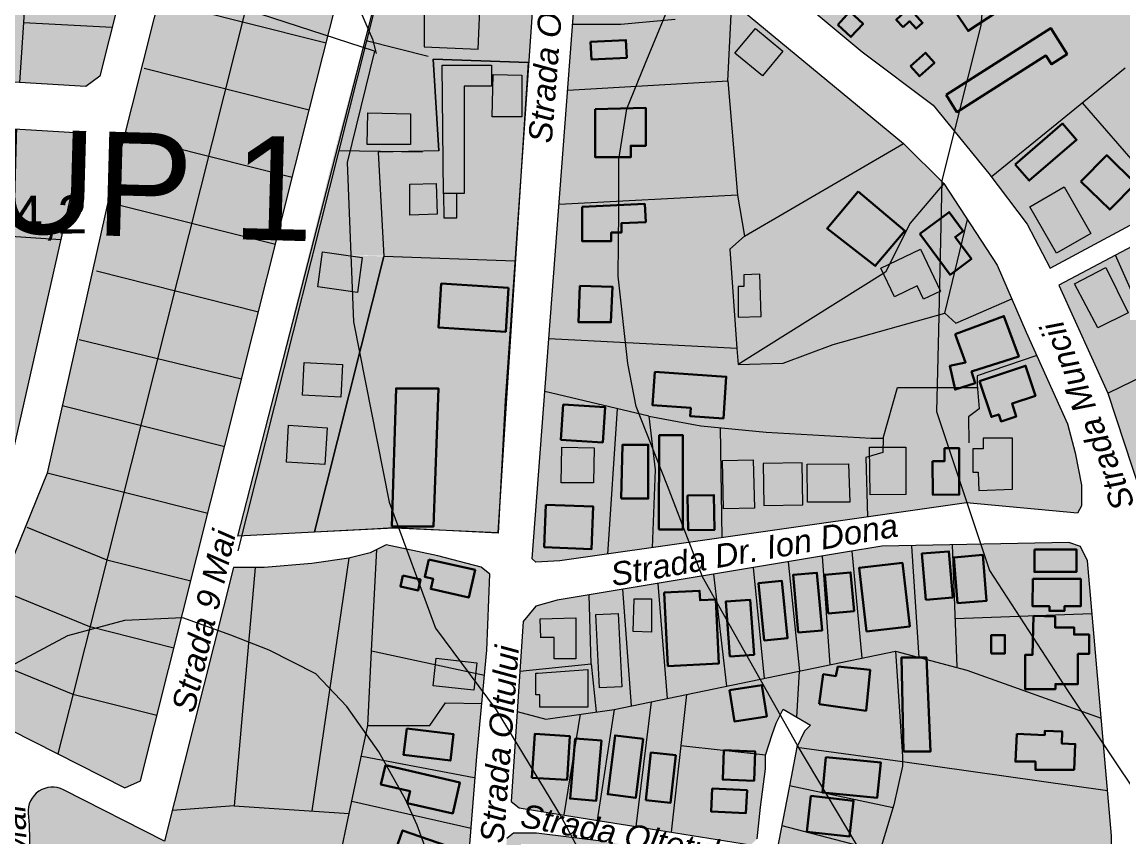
# Model space of a CAD drawing. Header units: metres. Extents: x 783184 to 1587399, y 282652 to 580595.
# Drawn here: x 788155 to 788472.5, y 290890.7 to 291125.7 of the extents above; entities that cross this region are included whole.
import ezdxf

# ---------------------------------------------------------------- set-up
doc = ezdxf.new("R2010")
doc.units = ezdxf.units.M
doc.header["$LTSCALE"] = 0.5
for name, color, linetype in [('cladiri', 18, 'CONTINUOUS'), ('curbe  de nivelI', 7, 'CONTINUOUS'), ('denumire strazi', 3, 'CONTINUOUS'), ('locuinte si functiuni complementare', 51, 'CONTINUOUS'), ('strazi', 7, 'CONTINUOUS'), ('trupuri', 18, 'CONTINUOUS'), ('zona unitati industriale depozite', 15, 'CONTINUOUS')]:
    doc.layers.add(name, color=color, linetype=linetype)
doc.layers.add('cote de nivel', color=1, linetype='CONTINUOUS', lineweight=211)
doc.layers.add('Limite proprietati', color=7, linetype='CONTINUOUS', lineweight=5)
doc.styles.add('arial', font='arial.ttf')
doc.styles.add('ARIAL_ITALIC', font='ariali.ttf')
doc.styles.get("Standard").update_dxf_attribs({"font": 'arial.ttf'})

msp = doc.modelspace()

# ---------------------------------------------------------------- hatches: boundary and pattern name
at = {"layer": 'cladiri', "lineweight": 30}
h = msp.add_hatch(color=0, dxfattribs=at)
h.paths.add_polyline_path([(788293.11459, 291176.64469), (788292.98512, 291168.61002), (788300.78787, 291168.48428), (788300.84367, 291171.94737), (788304.25322, 291171.94737), (788304.25322, 291176.64469)])
h.paths.add_polyline_path([(788293.36213, 291166.13508), (788292.61599, 291160.43179), (788303.01204, 291159.07172), (788303.75818, 291164.77501)])
h.paths.add_polyline_path([(788290.53798, 291144.67966), (788290.008, 291135.55519), (788300.75274, 291134.9311), (788301.28272, 291144.05558)])
h.paths.add_polyline_path([(788295.35325, 291049.05767), (788275.92287, 291050.30241), (788275.11346, 291037.66754), (788294.54383, 291036.4228)])
h.paths.add_polyline_path([(788275.12174, 291020.06308), (788262.89448, 291020.06308), (788261.72998, 290980.21749), (788273.66609, 290980.21749)])
h = msp.add_hatch(color=0, dxfattribs=at)
h.paths.add_polyline_path([(788331.27064, 291154.1648), (788322.91934, 291160.12424), (788316.8046, 291151.55531), (788319.39628, 291149.7059), (788318.13116, 291147.93302), (788323.89077, 291143.82299)])
h.paths.add_polyline_path([(788317.38249, 291134.25465), (788326.64345, 291126.60697), (788329.87961, 291130.52579), (788328.47117, 291131.68888), (788331.95973, 291135.91336), (788324.10721, 291142.39795)])
h.paths.add_polyline_path([(788319.25644, 291114.98097), (788329.4257, 291115.4572), (788329.18799, 291120.53321), (788319.01873, 291120.05699)])
h.paths.add_polyline_path([(788320.33213, 291086.74555), (788330.58888, 291086.74555), (788330.58888, 291090.07127), (788334.90752, 291090.07127), (788334.90752, 291100.94729), (788320.33213, 291100.58776)])
h.paths.add_polyline_path([(788324.98354, 291065.00933), (788327.89485, 291065.00933), (788327.89485, 291067.68365), (788334.89075, 291068.03093), (788334.62914, 291073.30098), (788316.5717, 291072.40458), (788316.5717, 291062.54424), (788324.98354, 291062.54424)])
h.paths.add_polyline_path([(788315.52206, 291039.17029), (788324.88026, 291039.17029), (788325.32879, 291049.34798), (788315.87519, 291049.66605)])
h.paths.add_polyline_path([(788323.18166, 291014.68463), (788311.11462, 291015.46871), (788310.45137, 291005.2613), (788322.51841, 291004.47722)])
h.paths.add_polyline_path([(788319.76049, 290985.96628), (788306.11358, 290986.51602), (788305.6215, 290974.30045), (788319.2684, 290973.75071)])
h.paths.add_polyline_path([(788335.61302, 291003.83274), (788328.22718, 291003.83274), (788327.83845, 290988.29865), (788335.61302, 290988.29865)])
h.paths.add_polyline_path([(788345.62277, 290979.34187), (788345.62277, 291006.5512), (788338.82002, 291006.5512), (788338.72275, 290979.34187)])
h.paths.add_polyline_path([(788354.7569, 290979.31968), (788354.56254, 290989.31974), (788346.98332, 290989.17243), (788347.17768, 290979.17237)])
h.paths.add_polyline_path([(788347.87053, 291014.45088), (788347.70531, 291012.09742), (788357.29125, 291011.42446), (788358.13467, 291023.43842), (788337.58083, 291024.88136), (788336.90264, 291015.22086)])
h.paths.add_polyline_path([(788417.68322, 290989.39052), (788425.33396, 290989.45769), (788425.33396, 291002.80853), (788421.08348, 291002.80853), (788421.08348, 290999.10245), (788417.59796, 290999.10245)])
h.paths.add_polyline_path([(788442.49818, 291029.24685), (788438.18843, 291040.91979), (788424.16243, 291035.74128), (788427.17667, 291027.5772), (788422.63786, 291026.60274), (788424.11496, 291019.72275), (788429.95243, 291021.57548), (788428.88859, 291024.92735)])
h.paths.add_polyline_path([(788424.15001, 291063.71313), (788426.48266, 291065.45167), (788422.39827, 291070.93181), (788413.917, 291064.61065), (788422.6852, 291052.84611), (788428.83382, 291057.42873)])
h.paths.add_polyline_path([(788401.08181, 291055.39075), (788409.60907, 291065.5521), (788396.14673, 291076.84951), (788387.19827, 291066.18625)])
h.paths.add_polyline_path([(788440.55138, 291015.7126), (788447.31557, 291017.96515), (788444.43917, 291026.60274), (788431.17543, 291022.18578), (788434.61494, 291011.85724), (788436.72633, 291012.56036), (788437.39597, 291010.54949), (788441.78412, 291012.01079)])
at = {"layer": 'cladiri', "linetype": 'ByBlock', "lineweight": 5}
h = msp.add_hatch(color=256, dxfattribs=at)
h.paths.add_polyline_path([(788281.02527, 291150.51255), (788265.4618, 291151.03799), (788264.99317, 291137.15708), (788280.57438, 291137.15708)])
h.paths.add_polyline_path([(788287.27319, 291133.9585), (788271.05537, 291133.9585), (788271.05537, 291118.60356), (788286.6069, 291117.95604)])
at = {"layer": 'cladiri', "lineweight": 30}
h = msp.add_hatch(color=0, dxfattribs=at)
h.paths.add_polyline_path([(788431.93929, 291143.63148), (788429.1101, 291146.76881), (788422.63846, 291140.93281), (788425.62177, 291137.62457)])
h.paths.add_polyline_path([(788435.60984, 291135.861), (788424.36925, 291128.49812), (788427.85543, 291123.17592), (788439.09602, 291130.5388)])
h.paths.add_polyline_path([(788418.18932, 291114.00056), (788415.59489, 291116.87249), (788411.27631, 291112.9712), (788413.87075, 291110.09927)])
h.paths.add_polyline_path([(788410.86177, 291129.81313), (788407.15848, 291126.42178), (788409.1411, 291124.25679), (788411.01413, 291125.97204), (788412.94712, 291123.86125), (788414.77739, 291125.53735)])
h.paths.add_polyline_path([(788393.74002, 291128.73957), (788390.26721, 291124.9737), (788394.09701, 291121.44194), (788397.56982, 291125.20781)])
at = {"layer": 'cladiri', "linetype": 'ByBlock', "lineweight": 5}
for points in [[(788374.4879, 291117.29596), (788366.5951, 291123.89549), (788360.64463, 291116.77894), (788368.53743, 291110.17941)], [(788367.85679, 291052.99428), (788363.22701, 291052.85867), (788363.22701, 291049.43498), (788361.56433, 291049.43498), (788361.56433, 291040.63866), (788368.21297, 291040.8334)], [(788320.06618, 291002.90094), (788310.744, 291003.11266), (788310.50993, 290992.8062), (788319.83691, 290992.8062)], [(788286.19594, 290940.92432), (788274.50485, 290942.23699), (788273.61518, 290934.31328), (788285.30627, 290933.00061)]]:
    msp.add_hatch(color=256, dxfattribs=at).paths.add_polyline_path(points)
at = {"layer": 'cladiri', "lineweight": 30}
h = msp.add_hatch(color=0, dxfattribs=at)
h.paths.add_polyline_path([(788450.31075, 291116.08134), (788451.89956, 291113.58399), (788456.44206, 291116.47392), (788451.70334, 291123.9224), (788421.51818, 291104.71861), (788424.66808, 291099.76748)])
h.paths.add_polyline_path([(788441.47804, 291084.67824), (788445.5269, 291079.98794), (788459.1856, 291091.77867), (788455.13673, 291096.46898)])
h.paths.add_polyline_path([(788476.15426, 291079.17822), (788467.86715, 291087.32784), (788460.44107, 291079.77648), (788468.72819, 291071.62686)])
h.paths.add_polyline_path([(788486.5054, 291074.5845), (788490.73784, 291078.98198), (788486.72555, 291082.84368), (788482.49311, 291078.44621)])
h.paths.add_polyline_path([(788496.03263, 291100.41087), (788499.81331, 291096.54713), (788511.69639, 291108.17475), (788507.91571, 291112.03849)])
h.paths.add_polyline_path([(788530.03054, 291054.47287), (788532.70369, 291055.49108), (788530.16031, 291062.16835), (788517.88876, 291057.4941), (788522.46938, 291045.46835), (788532.06778, 291049.12439)])
h.paths.add_polyline_path([(788521.93619, 291032.98358), (788526.83638, 291018.08442), (788537.87458, 291021.71477), (788532.97439, 291036.61394)])
h.paths.add_polyline_path([(788519.7283, 291028.5432), (788513.59332, 291026.18979), (788518.80963, 291012.59162), (788524.94461, 291014.94502)])
h.paths.add_polyline_path([(788506.23023, 291019.57046), (788499.67985, 291016.46483), (788507.26723, 291000.46159), (788513.81761, 291003.56722)])
h.paths.add_polyline_path([(788473.33574, 291012.82263), (788476.88949, 291006.09125), (788500.3935, 291018.49991), (788496.83975, 291025.23129)])
at = {"layer": 'cladiri', "linetype": 'ByBlock', "lineweight": 5}
h = msp.add_hatch(color=256, dxfattribs=at)
h.paths.add_polyline_path([(788274.48344, 291079.18294), (788266.88003, 291078.9679), (788266.88003, 291070.07145), (788274.73485, 291070.2936)])
h.paths.add_polyline_path([(788280.43703, 291076.28543), (788276.62755, 291076.28543), (788276.62827, 291076.22001), (788276.70448, 291069.29028), (788280.43703, 291069.29028)])
h.paths.add_polyline_path([(788282.57676, 291107.24458), (788290.39941, 291107.24458), (788290.39941, 291113.27034), (788276.2208, 291113.27034), (788276.62755, 291076.28543), (788282.57676, 291076.28543)])
h.paths.add_polyline_path([(788299.18463, 291110.42014), (788290.89912, 291110.58326), (788290.65893, 291098.38355), (788299.18463, 291098.38355)])
h = msp.add_hatch(color=256, dxfattribs=at)
h.paths.add_polyline_path([(788267.0555, 291099.27206), (788254.80302, 291099.54214), (788254.60258, 291090.44919), (788267.0555, 291090.44919)])
h.paths.add_polyline_path([(788253.17461, 291057.81718), (788241.73297, 291059.43771), (788240.30635, 291049.36513), (788251.74798, 291047.7446)])
h.paths.add_polyline_path([(788247.41556, 291026.98136), (788236.4396, 291027.54673), (788235.95475, 291018.13401), (788246.93071, 291017.56864)])
h.paths.add_polyline_path([(788242.99909, 291008.74469), (788231.91001, 291009.42314), (788231.25834, 290998.77165), (788242.34741, 290998.0932)])
at = {"layer": 'cladiri', "linetype": 'ByBlock', "lineweight": 20}
msp.add_hatch(color=0, dxfattribs=at).paths.add_polyline_path([(788455.59821, 291078.1695), (788445.65357, 291072.48146), (788453.34502, 291059.03417), (788463.28966, 291064.72221)])
at = {"layer": 'cladiri', "linetype": 'ByBlock', "lineweight": 5}
h = msp.add_hatch(color=0, dxfattribs=at)
h.paths.add_polyline_path([(788467.62324, 291054.97495), (788458.59457, 291050.25557), (788465.25592, 291037.51172), (788474.08219, 291041.85782)])
h.paths.add_polyline_path([(788489.77814, 291061.91522), (788485.79122, 291059.76532), (788486.61522, 291058.23723), (788482.65449, 291056.10145), (788488.51185, 291045.23917), (788493.2886, 291047.81498), (788493.83018, 291046.81063), (788497.00109, 291048.52051)])
h.paths.add_polyline_path([(788501.06798, 291065.18725), (788495.34659, 291061.74433), (788500.78766, 291052.70248), (788506.50904, 291056.1454)])
h = msp.add_hatch(color=256, dxfattribs=at)
h.paths.add_polyline_path([(788405.2229, 291055.92909), (788402.71711, 291054.72301), (788403.44241, 291053.2161), (788404.03965, 291053.59057)])
h.paths.add_polyline_path([(788414.10887, 291060.20603), (788405.2229, 291055.92909), (788404.03965, 291053.59057), (788403.44241, 291053.2161), (788406.67286, 291046.50438), (788413.17573, 291049.63431), (788415.03468, 291045.77207), (788419.92356, 291048.12516)])
h = msp.add_hatch(color=256, dxfattribs=at)
h.paths.add_polyline_path([(788365.91332, 290999.51514), (788357.03482, 290999.31054), (788357.35683, 290985.33648), (788366.23533, 290985.54107)])
h.paths.add_polyline_path([(788379.99196, 290998.57505), (788368.81322, 290998.40683), (788368.99469, 290986.34776), (788380.17343, 290986.51599)])
h.paths.add_polyline_path([(788393.36338, 290998.29602), (788381.51441, 290998.23131), (788381.57449, 290987.23178), (788393.75186, 290987.23178)])
h.paths.add_polyline_path([(788403.33921, 291003.08593), (788399.45519, 291003.08593), (788399.49208, 291000.48052), (788403.30867, 291001.60705)])
h.paths.add_polyline_path([(788409.9444, 291003.08593), (788403.33921, 291003.08593), (788403.30867, 291001.60705), (788399.49208, 291000.48052), (788399.64939, 290989.36888), (788409.9444, 290989.51464)])
h.paths.add_polyline_path([(788440.6808, 291005.70623), (788432.19095, 291005.70623), (788432.19095, 291002.60235), (788429.292, 291002.60235), (788429.292, 290995.87729), (788430.74144, 290995.87729), (788430.97104, 290990.5927), (788440.6808, 290991.01457)])
at = {"layer": 'cladiri', "linetype": 'ByBlock', "lineweight": 30}
h = msp.add_hatch(color=256, dxfattribs=at)
h.paths.add_polyline_path([(788318.1765, 290938.97008), (788303.82128, 290937.90087), (788303.19711, 290937.90087), (788303.19711, 290931.66382), (788304.35623, 290931.66382), (788304.35623, 290928.09978), (788318.1765, 290928.09978)])
h.paths.add_polyline_path([(788314.70566, 290953.91933), (788304.44537, 290953.58262), (788304.61961, 290948.27329), (788308.45773, 290948.27329), (788308.45773, 290942.08862), (788314.70566, 290942.08862)])
h.paths.add_polyline_path([(788326.93904, 290955.19252), (788320.52299, 290954.86404), (788321.60732, 290933.68421), (788328.02337, 290934.01269)])
h.paths.add_polyline_path([(788336.59148, 290959.39553), (788331.56387, 290959.39553), (788331.26816, 290949.9385), (788336.59148, 290949.77205)])
h.paths.add_polyline_path([(788355.07899, 290959.22103), (788350.59183, 290958.99129), (788350.45333, 290961.69636), (788340.24523, 290961.17371), (788341.32963, 290939.99387), (788356.02489, 290940.74626)])
h.paths.add_polyline_path([(788364.98659, 290959.13428), (788357.98959, 290958.61241), (788359.17253, 290942.75217), (788366.16953, 290943.27404)])
h.paths.add_polyline_path([(788374.18939, 290964.57398), (788367.45328, 290963.93201), (788369.03053, 290947.38219), (788375.76665, 290948.02416)])
h.paths.add_polyline_path([(788384.2911, 290966.90748), (788377.40982, 290966.29628), (788378.88853, 290949.64793), (788385.76982, 290950.25913)])
h.paths.add_polyline_path([(788393.98915, 290966.98526), (788386.54216, 290966.32286), (788387.53264, 290955.18735), (788394.97964, 290955.84975)])
h.paths.add_polyline_path([(788408.92986, 290969.73737), (788396.44728, 290968.30253), (788398.55217, 290949.99077), (788411.03475, 290951.42561)])
h.paths.add_polyline_path([(788422.34789, 290973.06024), (788414.57253, 290972.42247), (788415.66243, 290959.13487), (788423.4378, 290959.77264)])
h.paths.add_polyline_path([(788432.12568, 290972.02785), (788423.72776, 290971.33332), (788424.81766, 290958.15463), (788433.21558, 290958.84915)])
h.paths.add_polyline_path([(788459.10162, 290973.63457), (788447.02447, 290973.63457), (788447.02447, 290967.13602), (788459.10162, 290967.13602)])
h.paths.add_polyline_path([(788460.36847, 290965.1105), (788446.51772, 290965.19489), (788446.46938, 290957.26161), (788451.33172, 290957.26161), (788451.33172, 290955.91127), (788455.63891, 290955.91127), (788455.63891, 290957.26161), (788460.36847, 290957.26161)])
h.paths.add_polyline_path([(788462.7931, 290949.05577), (788458.43919, 290949.05577), (788458.43919, 290951.13661), (788452.94946, 290951.13661), (788452.94946, 290954.28945), (788446.70259, 290954.44705), (788446.41863, 290943.19155), (788444.33637, 290943.19155), (788444.33637, 290933.35484), (788453.04411, 290933.35484), (788453.04411, 290934.77359), (788459.57501, 290934.77359), (788459.57501, 290943.4753), (788462.7931, 290943.4753)])
h.paths.add_polyline_path([(788438.49314, 290948.94622), (788434.56839, 290948.94622), (788434.56839, 290943.64618), (788438.49314, 290943.64618)])
h.paths.add_polyline_path([(788415.85838, 290942.51037), (788408.68506, 290942.51037), (788409.26358, 290915.34024), (788417.01535, 290915.34024)])
h.paths.add_polyline_path([(788399.63234, 290938.90606), (788390.32842, 290939.8266), (788389.70304, 290937.11207), (788386.09098, 290937.61732), (788384.88454, 290928.99249), (788398.46355, 290927.09305)])
h.paths.add_polyline_path([(788368.40926, 290934.47558), (788359.09467, 290933.00972), (788360.50859, 290924.02514), (788369.82318, 290925.491)])
h.paths.add_polyline_path([(788366.50032, 290915.33105), (788357.47914, 290915.6975), (788357.13636, 290907.25902), (788366.15753, 290906.89257)])
h.paths.add_polyline_path([(788364.15336, 290904.1907), (788354.10538, 290904.70375), (788353.76774, 290898.09102), (788363.81571, 290897.57797)])
h.paths.add_polyline_path([(788343.55381, 290914.26413), (788336.41996, 290915.04115), (788334.92595, 290901.32458), (788342.0598, 290900.54755)])
h.paths.add_polyline_path([(788334.179, 290918.96016), (788326.07869, 290919.98455), (788323.93104, 290903.00214), (788332.03135, 290901.97775)])
h.paths.add_polyline_path([(788322.11778, 290918.49709), (788314.57014, 290919.14678), (788313.07619, 290901.79113), (788320.62383, 290901.14144)])
h.paths.add_polyline_path([(788313.01043, 290919.78651), (788302.9002, 290920.42549), (788302.10083, 290907.77763), (788312.21106, 290907.13864)])
at = {"layer": 'cladiri', "lineweight": 30}
h = msp.add_hatch(color=0, dxfattribs=at)
h.paths.add_polyline_path([(788269.9654, 290964.9197), (788264.86617, 290966.09079), (788264.14509, 290962.95107), (788269.24432, 290961.77997)])
h.paths.add_polyline_path([(788272.30985, 290970.77518), (788271.16458, 290965.74873), (788273.58621, 290965.19696), (788272.91111, 290962.23403), (788283.85291, 290959.74094), (788285.6733, 290967.73032)])
h.paths.add_polyline_path([(788279.47738, 290920.3191), (788265.97942, 290921.94025), (788265.06718, 290914.34478), (788278.56515, 290912.72364)])
h.paths.add_polyline_path([(788281.29377, 290906.44317), (788259.81169, 290911.37347), (788258.53477, 290905.80974), (788266.92406, 290903.88433), (788266.14308, 290900.48147), (788279.23587, 290897.47657)])
h.paths.add_polyline_path([(788264.77676, 290892.57016), (788261.41577, 290882.93491), (788269.78019, 290880.01721), (788271.8334, 290885.9033), (788278.75987, 290883.48718), (788280.06766, 290887.23634)])
h.paths.add_polyline_path([(788279.76802, 290876.21375), (788268.41281, 290877.82514), (788267.04367, 290868.1771), (788278.39889, 290866.5657)])
h.paths.add_polyline_path([(788265.45539, 290867.77612), (788255.09617, 290870.1058), (788254.08532, 290865.61091), (788264.44454, 290863.28123)])
h.paths.add_polyline_path([(788276.32328, 290861.4851), (788264.75808, 290861.99734), (788264.35189, 290852.82657), (788275.91709, 290852.31433)])
h.paths.add_polyline_path([(788276.41026, 290847.71909), (788256.47059, 290849.88238), (788255.87252, 290844.36975), (788263.71832, 290843.51855), (788263.17295, 290838.49168), (788275.26681, 290837.1796)])
h.paths.add_polyline_path([(788274.51602, 290833.26814), (788257.0124, 290832.99774), (788255.2079, 290832.99774), (788255.2079, 290823.984), (788257.19286, 290823.984), (788257.19286, 290818.9363), (788263.41837, 290818.9363), (788263.41837, 290823.62346), (788274.51602, 290823.62346)])
h.paths.add_polyline_path([(788250.33603, 290831.45475), (788243.38846, 290831.28513), (788243.56892, 290823.89386), (788250.51648, 290824.06349)])
at = {"layer": 'cladiri', "linetype": 'ByBlock', "lineweight": 30}
h = msp.add_hatch(color=256, dxfattribs=at)
h.paths.add_polyline_path([(788402.66878, 290912.21858), (788386.81806, 290913.7216), (788385.85157, 290903.52917), (788401.70229, 290902.02615)])
h.paths.add_polyline_path([(788394.84814, 290901.15259), (788382.52262, 290902.53015), (788381.37062, 290892.22278), (788393.69614, 290890.84522)])
h.paths.add_polyline_path([(788429.06255, 290888.29493), (788425.34247, 290876.60505), (788430.5252, 290874.95574), (788431.80256, 290878.9697), (788459.03358, 290870.30396), (788461.4763, 290877.97988)])
h.paths.add_polyline_path([(788458.79877, 290917.49726), (788454.888, 290917.68336), (788455.05057, 290921.09972), (788450.02719, 290921.33877), (788449.9678, 290920.09067), (788441.90865, 290920.47418), (788441.52542, 290912.42065), (788447.28144, 290912.42065), (788447.28144, 290910.10424), (788458.44696, 290910.10424)])
h.paths.add_polyline_path([(788465.85766, 290848.55987), (788429.26602, 290856.0668), (788427.02836, 290845.15962), (788446.41337, 290841.81296), (788447.01418, 290844.74152), (788464.34489, 290841.18605)])
h.paths.add_polyline_path([(788461.8592, 290831.85085), (788448.53118, 290833.18274), (788447.59794, 290823.84388), (788460.92596, 290822.512)])
h.paths.add_polyline_path([(788417.96985, 290866.86239), (788407.81177, 290869.15575), (788406.96952, 290865.42517), (788411.06128, 290864.50139), (788410.11302, 290860.30125), (788406.72222, 290861.06678), (788406.10847, 290856.311), (788415.12795, 290854.27469)])
h.paths.add_polyline_path([(788408.08996, 290836.28994), (788396.72244, 290838.33393), (788394.71563, 290827.17321), (788406.08314, 290825.12921)])
h.paths.add_polyline_path([(788388.18588, 290847.48964), (788379.28338, 290848.95488), (788377.54663, 290838.4027), (788386.44913, 290836.93746)])
h.paths.add_polyline_path([(788372.05845, 290853.25906), (788363.72192, 290853.25906), (788363.86226, 290842.4615), (788372.05845, 290842.56803)])
h.paths.add_polyline_path([(788368.94588, 290876.70181), (788354.26904, 290878.00871), (788352.97358, 290863.46034), (788367.65042, 290862.15344)])
h.paths.add_polyline_path([(788356.55283, 290853.82233), (788347.86898, 290853.82233), (788348.42474, 290838.06348), (788352.73193, 290838.06348), (788352.73193, 290840.90978), (788356.55283, 290840.90978)])
h.paths.add_polyline_path([(788340.29665, 290852.08677), (788328.00033, 290852.5033), (788327.69684, 290843.544), (788339.99316, 290843.12746)])
h.paths.add_polyline_path([(788321.70627, 290854.0181), (788310.7054, 290854.65726), (788310.7054, 290845.13852), (788321.15509, 290844.5314)])
h.paths.add_polyline_path([(788307.76328, 290850.8224), (788304.05368, 290850.8224), (788303.44244, 290843.85935), (788307.12368, 290843.5362)])
h.paths.add_polyline_path([(788309.68202, 290866.80094), (788295.61109, 290867.56791), (788294.58778, 290858.11721), (788296.73248, 290858.11721), (788296.63497, 290856.3283), (788309.07423, 290855.65026)])
at = {"layer": 'locuinte si functiuni complementare', "linetype": 'ByBlock', "lineweight": 5}
for color, points in [(51, [(788237.83792, 291100.35309), (788265.72635, 291210.59077), (788262.63708, 291213.63005), (788209.00544, 291190.11922), (788180.31572, 291076.24808), (788162.23333, 290995.65279), (788136.84753, 290932.96788), (788138.55753, 290928.26888), (788184.65372, 290904.85845), (788189.20792, 290906.91916)]), (256, [(788420.88247, 291079.2071), (788409.25681, 291090.69386), (788316.92905, 291167.06903), (788316.89215, 291165.20671), (788302.14941, 290970.91337), (788303.21505, 290969.93755), (788310.12269, 290970.30454), (788352.61739, 290976.38358), (788427.42449, 290987.08505), (788459.47542, 290984.09128), (788460.60353, 290986.23261), (788460.60353, 290992.20579), (788458.79859, 291001.44729), (788456.54237, 291009.89987), (788444.66776, 291036.32773), (788436.30763, 291055.60168)]), (256, [(788286.21552, 290913.87846), (788289.11746, 290944.60313), (788289.99025, 290966.53666), (788287.45501, 290968.5345), (788274.98665, 290971.75324), (788260.06617, 290974.91221), (788255.48058, 290972.69239), (788249.31567, 290971.1129), (788238.56517, 290969.54195), (788224.83611, 290968.38936), (788216.04164, 290968.38936), (788196.15633, 290889.47079), (788166.94759, 290904.31397, 0.585592766), (788156.79767, 290897.52758), (788157.06363, 290894.12784), (788159.15554, 290804.0373), (788161.4137, 290801.24545), (788165.16806, 290800.70757), (788176.66667, 290801.78333), (788188.4839, 290802.53466), (788213.75312, 290807.58048), (788229.75419, 290812.40432), (788240.68479, 290814.89735), (788250.70104, 290817.00617), (788257.07376, 290817.60382), (788264.63863, 290818.31326), (788273.17181, 290819.52482), (788278.69945, 290820.36152), (788283.8946, 290885.00097)]), (256, [(788469.95739, 290834.42456), (788415.42267, 290843.41419), (788415.58596, 290848.85639), (788428.80001, 290888.3602), (788469.41081, 290874.77586), (788469.19113, 290890.99337), (788462.26991, 290970.31483), (788460.33228, 290974.48425), (788456.90406, 290975.67553), (788403.01607, 290974.56657), (788309.35353, 290959.02818), (788303.18351, 290957.28614), (788299.60321, 290952.87072), (788296.06166, 290900.88745), (788298.37684, 290899.133), (788365.16542, 290888.4378), (788367.04118, 290890.12433), (788367.97906, 290899.30656), (788369.47965, 290910.36271), (788369.47965, 290914.29794), (788371.35535, 290920.29447), (788372.48084, 290923.48014), (788374.50212, 290927.51879), (788382.40815, 290922.94333), (788380.65687, 290921.19375), (788378.49037, 290916.59441), (788376.86554, 290907.93679), (788371.43392, 290880.14037), (788346.21546, 290885.40925), (788323.60264, 290889.33224), (788303.38543, 290891.77183), (788296.75053, 290891.77183), (788294.85486, 290890.28381), (788291.89779, 290850.93535), (788293.00086, 290845.86612), (788295.86881, 290842.11929), (788304.47282, 290840.35611), (788368.45098, 290828.89525), (788391.91601, 290822.88298), (788411.10944, 290814.28735), (788427.87614, 290803.04689), (788439.76345, 290795.53163), (788447.04107, 290793.79538), (788453.55829, 290793.68686), (788461.81349, 290794.55501), (788468.65664, 290797.48492), (788470.39456, 290802.15109)])]:
    msp.add_hatch(color=color, dxfattribs=at).paths.add_polyline_path(points)
h = msp.add_hatch(color=256, dxfattribs=at)
h.paths.add_polyline_path([(788247.37554, 291010.44953), (788233.63572, 291042.47863), (788217.25282, 290977.45985), (788239.37993, 290978.71174)])
h.paths.add_polyline_path([(788259.39457, 291058.15834), (788237.73077, 291058.73065), (788233.63572, 291042.47863), (788247.37554, 291010.44953)])
h.paths.add_polyline_path([(788257.69929, 291088.16101), (788245.07035, 291087.85925), (788237.73077, 291058.73065), (788259.38572, 291058.31488)])
h.paths.add_polyline_path([(788273.64405, 291115.06352), (788252.79842, 291116.79334), (788245.07035, 291087.85925), (788275.24482, 291088.58025)])
h.paths.add_polyline_path([(788304.06004, 291156.5695), (788265.88179, 291166.18937), (788252.79842, 291116.79334), (788273.64405, 291115.06352), (788301.12766, 291114.10843)])
h.paths.add_polyline_path([(788305.47872, 291177.11219), (788275.38489, 291203.90423), (788265.88179, 291166.18937), (788304.06004, 291156.5695)])
h = msp.add_hatch(color=51, dxfattribs=at)
h.paths.add_polyline_path([(788196.252, 291184.52647), (788106.91171, 291145.32213), (788105.04867, 291112.6879), (788106.38012, 291111.1904), (788173.41053, 291107.14788), (788177.51058, 291110.14792)])
h.paths.add_polyline_path([(788172.52233, 291090.66679), (788170.34733, 291093.78279), (788106.60109, 291097.6568), (788087.15974, 291064.91909), (788088.42072, 291054.71492), (788089.12975, 291049.85828), (788089.7797, 291047.64725), (788095.70492, 291026.38082), (788145.06801, 291035.24456), (788146.60216, 291027.39382), (788097.82686, 291018.63392), (788103.0734, 290999.29178), (788103.61338, 290993.00671), (788108.69451, 290945.12186), (788126.28175, 290936.18896), (788138.38827, 290965.84183), (788151.02321, 290996.8699), (788151.97835, 290999.80888)])
h.paths.add_polyline_path([(788074.95336, 291059.87386), (788074.96167, 291065.18889), (788075.587, 291065.84982), (788075.58987, 291067.68199), (788077.32981, 291072.33586), (788090.87435, 291095.91735), (788092.30273, 291120.4276), (788074.56034, 291119.93143), (788075.86639, 291127.12007), (788070.55367, 291124.7658), (788052.17621, 291116.80439), (788046.77771, 291116.30298), (788034.46034, 291109.9992), (788028.80345, 291105.98191), (788021.60948, 291099.17764), (788018.97741, 291096.66472), (787983.674, 291046.56977), (787979.64175, 291043.80992), (787960.77177, 291016.89731), (788033.8746, 290979.84279), (788033.30185, 290979.08034), (788094.00737, 290948.21246), (788096.67344, 290948.34225), (788091.95565, 290992.88824), (788080.31331, 291034.33809), (788078.19598, 291041.87634), (788077.39584, 291046.1442)])
h = msp.add_hatch(color=256, dxfattribs=at)
h.paths.add_polyline_path([(788478.05008, 291082.59437), (788460.87786, 291102.41202), (788453.49737, 291096.41922), (788434.55791, 291081.04078), (788444.93823, 291067.44737), (788451.52095, 291054.71898), (788486.0873, 291073.319)])
h.paths.add_polyline_path([(788508.1441, 291115.08244), (788505.26544, 291118.55333), (788494.81037, 291131.15938), (788473.17869, 291112.40003), (788460.87786, 291102.41202), (788478.05008, 291082.59437)])
h.paths.add_polyline_path([(788524.90391, 291094.20608), (788514.73849, 291107.13135), (788508.1441, 291115.08244), (788478.05008, 291082.59437), (788486.0873, 291073.319)])
h = msp.add_hatch(color=256, dxfattribs=at)
h.paths.add_polyline_path([(788500.79543, 291034.60026), (788468.16093, 291018.69754), (788477.60863, 290990.03263), (788481.39592, 290984.77556), (788486.5874, 290986.33149), (788507.87239, 290998.51961), (788515.99395, 291003.41085)])
h.paths.add_polyline_path([(788470.41301, 291058.49317), (788454.05096, 291049.82694), (788468.16093, 291018.69754), (788484.47818, 291026.6489)])
h.paths.add_polyline_path([(788499.07775, 291048.35304), (788489.43668, 291068.56914), (788470.41301, 291058.49317), (788484.47818, 291026.6489), (788500.79543, 291034.60026)])
h.paths.add_polyline_path([(788499.98385, 291074.31841), (788493.29769, 291070.61414), (788489.43668, 291068.56914), (788499.07775, 291048.35304), (788500.79543, 291034.60026), (788504.18329, 291027.64792), (788520.80795, 291037.6358)])
h.paths.add_polyline_path([(788526.64597, 291089.08975), (788499.98385, 291074.31841), (788520.80795, 291037.6358), (788537.4326, 291047.62367)])
h.paths.add_polyline_path([(788537.4326, 291047.62367), (788504.18329, 291027.64792), (788515.99395, 291003.41085), (788544.4722, 291020.56197)])
at = {"layer": 'zona unitati industriale depozite', "linetype": 'ByBlock', "lineweight": 5}
for points in [[(788494.81037, 291131.15938), (788487.69019, 291139.74443), (788469.30043, 291167.3477), (788445.6822, 291196.26589), (788430.28951, 291188.6227), (788431.83158, 291185.51711), (788428.79053, 291184.00709), (788405.71646, 291172.54973), (788353.05282, 291154.19905), (788397.37087, 291117.18168), (788417.83311, 291101.77034), (788433.81932, 291082.008), (788434.55791, 291081.04078), (788453.49737, 291096.41922), (788473.17869, 291112.40003)], [(788301.12766, 291114.10843), (788273.64405, 291115.06352), (788275.24482, 291088.58025), (788257.69929, 291088.16101), (788259.39469, 291058.15834), (788239.37993, 290978.71174), (788262.31425, 290979.83082), (788292.37931, 290978.5167)]]:
    msp.add_hatch(color=256, dxfattribs=at).paths.add_polyline_path(points)

# ---------------------------------------------------------------- linework, layer by layer
at = {"layer": 'cladiri', "linetype": 'ByBlock', "lineweight": 5}
for points in [[(788271.05537, 291118.60356), (788286.6069, 291117.95604), (788287.27319, 291133.9585), (788271.05537, 291133.9585), (788271.05537, 291118.60356)], [(788366.5951, 291123.89549), (788374.4879, 291117.29596), (788368.53743, 291110.17941), (788360.64463, 291116.77894), (788366.5951, 291123.89549)], [(788276.62827, 291076.22001), (788276.2208, 291113.27034), (788290.39941, 291113.27034), (788290.39941, 291107.24458), (788282.57676, 291107.24458), (788282.57676, 291076.28543), (788276.62755, 291076.28543)], [(788290.65893, 291098.38355), (788290.89912, 291110.58326), (788299.18463, 291110.42014), (788299.18463, 291098.38355), (788290.65893, 291098.38355)], [(788254.80302, 291099.54214), (788267.0555, 291099.27206), (788267.0555, 291090.44919), (788254.60258, 291090.44919), (788254.80302, 291099.54214)], [(788266.88003, 291078.9679), (788274.48344, 291079.18294), (788274.73485, 291070.2936), (788266.88003, 291070.07145), (788266.88003, 291078.9679)], [(788276.62827, 291076.22001), (788276.70448, 291069.29028), (788280.43703, 291069.29028), (788280.43703, 291076.28543)], [(788402.71711, 291054.72301), (788414.10887, 291060.20603), (788419.92356, 291048.12516), (788415.03468, 291045.77207), (788413.17573, 291049.63431), (788406.67286, 291046.50438), (788402.71711, 291054.72301)], [(788241.73297, 291059.43771), (788253.17461, 291057.81718), (788251.74798, 291047.7446), (788240.30635, 291049.36513), (788241.73297, 291059.43771)], [(788368.21297, 291040.8334), (788367.85679, 291052.99428), (788363.22701, 291052.85867), (788363.22701, 291049.43498), (788361.56433, 291049.43498), (788361.56433, 291040.63866), (788368.21297, 291040.8334)], [(788236.4396, 291027.54673), (788247.41556, 291026.98136), (788246.93071, 291017.56864), (788235.95475, 291018.13401), (788236.4396, 291027.54673)], [(788231.91001, 291009.42314), (788242.99909, 291008.74469), (788242.34741, 290998.0932), (788231.25834, 290998.77165), (788231.91001, 291009.42314)], [(788310.744, 291003.11266), (788320.06618, 291002.90094), (788319.83691, 290992.8062), (788310.50993, 290992.8062), (788310.744, 291003.11266)], [(788399.64939, 290989.36888), (788399.45519, 291003.08593), (788409.9444, 291003.08593), (788409.9444, 290989.51464), (788399.64939, 290989.36888)], [(788430.97104, 290990.5927), (788440.6808, 290991.01457), (788440.6808, 291005.70623), (788432.19095, 291005.70623), (788432.19095, 291002.60235), (788429.292, 291002.60235), (788429.292, 290995.87729), (788430.74144, 290995.87729), (788430.97104, 290990.5927)], [(788357.35683, 290985.33648), (788357.03482, 290999.31054), (788365.91332, 290999.51514), (788366.23533, 290985.54107), (788357.35683, 290985.33648)], [(788381.51441, 290998.23131), (788393.36338, 290998.29602), (788393.75186, 290987.23178), (788381.57449, 290987.23178), (788381.51441, 290998.23131)], [(788331.26816, 290949.9385), (788331.56387, 290959.39553), (788336.59148, 290959.39553), (788336.59148, 290949.77205), (788331.26816, 290949.9385)], [(788321.60732, 290933.68421), (788320.52299, 290954.86404), (788326.93904, 290955.19252), (788328.02337, 290934.01269), (788321.60732, 290933.68421)], [(788304.62374, 290948.14747), (788304.44537, 290953.58262), (788314.70566, 290953.91933), (788314.70566, 290942.08862), (788308.45773, 290942.08862), (788308.45773, 290948.27329), (788304.61961, 290948.27329)], [(788274.50485, 290942.23699), (788286.19594, 290940.92432), (788285.30627, 290933.00061), (788273.61518, 290934.31328), (788274.50485, 290942.23699)], [(788303.82128, 290937.90087), (788318.1765, 290938.97008), (788318.1765, 290928.09978), (788304.35623, 290928.09978), (788304.35623, 290931.66382), (788303.19711, 290931.66382), (788303.19711, 290937.90087), (788303.82128, 290937.90087)]]:
    msp.add_lwpolyline(points, dxfattribs=at)
at = {"layer": 'cladiri', "color": 0, "lineweight": 30}
for points in [[(788424.36925, 291128.49812), (788435.60984, 291135.861), (788439.09602, 291130.5388), (788427.85543, 291123.17592), (788424.36925, 291128.49812)], [(788409.1411, 291124.25679), (788411.01413, 291125.97204), (788412.94712, 291123.86125), (788414.77739, 291125.53735), (788410.86177, 291129.81313), (788407.15848, 291126.42178), (788409.1411, 291124.25679)], [(788390.26721, 291124.9737), (788394.09701, 291121.44194), (788397.56982, 291125.20781), (788393.74002, 291128.73957), (788390.26721, 291124.9737)], [(788421.51818, 291104.71861), (788451.70334, 291123.9224), (788456.44206, 291116.47392), (788451.89956, 291113.58399), (788450.31075, 291116.08134), (788424.66808, 291099.76748), (788421.51818, 291104.71861)], [(788319.01873, 291120.05699), (788329.18799, 291120.53321), (788329.4257, 291115.4572), (788319.25644, 291114.98097), (788319.01873, 291120.05699)], [(788411.27631, 291112.9712), (788415.59489, 291116.87249), (788418.18932, 291114.00056), (788413.87075, 291110.09927), (788411.27631, 291112.9712)], [(788320.33213, 291100.58776), (788334.90752, 291100.94729), (788334.90752, 291090.07127), (788330.58888, 291090.07127), (788330.58888, 291086.74555), (788320.33213, 291086.74555), (788320.33213, 291100.58776)], [(788441.47804, 291084.67824), (788455.13673, 291096.46898), (788459.1856, 291091.77867), (788445.5269, 291079.98794), (788441.47804, 291084.67824)], [(788460.44107, 291079.77648), (788467.86715, 291087.32784), (788476.15426, 291079.17822), (788468.72819, 291071.62686), (788460.44107, 291079.77648)], [(788396.14673, 291076.84951), (788409.60907, 291065.5521), (788401.08181, 291055.39075), (788387.19827, 291066.18625), (788396.14673, 291076.84951)], [(788316.5717, 291072.40458), (788334.62914, 291073.30098), (788334.89075, 291068.03093), (788327.89485, 291067.68365), (788327.89485, 291065.00933), (788324.98354, 291065.00933), (788324.98354, 291062.54424), (788316.5717, 291062.54424), (788316.5717, 291072.40458)], [(788413.917, 291064.61065), (788422.39827, 291070.93181), (788426.48266, 291065.45167), (788424.15001, 291063.71313), (788428.83382, 291057.42873), (788422.6852, 291052.84611), (788413.917, 291064.61065)], [(788295.35325, 291049.05767), (788294.54383, 291036.4228), (788275.11346, 291037.66754), (788275.92287, 291050.30241), (788295.35325, 291049.05767)], [(788315.87519, 291049.66605), (788315.52206, 291039.17029), (788324.88026, 291039.17029), (788325.32879, 291049.34798), (788315.87519, 291049.66605)], [(788424.16243, 291035.74128), (788438.18843, 291040.91979), (788442.49818, 291029.24685), (788428.88859, 291024.92735), (788429.95243, 291021.57548), (788424.11496, 291019.72275), (788422.63786, 291026.60274), (788427.17667, 291027.5772), (788424.16243, 291035.74128)], [(788431.17543, 291022.18578), (788444.43917, 291026.60274), (788447.31557, 291017.96515), (788440.55138, 291015.7126), (788441.78412, 291012.01079), (788437.39597, 291010.54949), (788436.72633, 291012.56036), (788434.61494, 291011.85724), (788431.17543, 291022.18578)], [(788337.58083, 291024.88136), (788358.13467, 291023.43842), (788357.29125, 291011.42446), (788347.70531, 291012.09742), (788347.87053, 291014.45088), (788336.90264, 291015.22086), (788337.58083, 291024.88136)], [(788261.72998, 290980.21749), (788262.89448, 291020.06308), (788275.12174, 291020.06308), (788273.66609, 290980.21749), (788261.72998, 290980.21749)], [(788311.11462, 291015.46871), (788323.18166, 291014.68463), (788322.51841, 291004.47722), (788310.45137, 291005.2613), (788311.11462, 291015.46871)], [(788338.72284, 290979.36654), (788338.82002, 291006.5512), (788345.62277, 291006.5512), (788345.62277, 290979.34187), (788338.72275, 290979.34187)], [(788327.83845, 290988.29865), (788328.22718, 291003.83274), (788335.61302, 291003.83274), (788335.61302, 290988.29865), (788327.83845, 290988.29865)], [(788417.59823, 290999.07186), (788417.68322, 290989.39052), (788425.33396, 290989.45769), (788425.33396, 291002.80853), (788421.08348, 291002.80853), (788421.08348, 290999.10245), (788417.59796, 290999.10245)], [(788347.17768, 290979.17237), (788346.98332, 290989.17243), (788354.56254, 290989.31974), (788354.7569, 290979.31968), (788347.17768, 290979.17237)], [(788306.11358, 290986.51602), (788319.76049, 290985.96628), (788319.2684, 290973.75071), (788305.6215, 290974.30045), (788306.11358, 290986.51602)], [(788272.30985, 290970.77518), (788285.6733, 290967.73032), (788283.85291, 290959.74094), (788272.91111, 290962.23403), (788273.58621, 290965.19696), (788271.16458, 290965.74873), (788272.30985, 290970.77518)], [(788264.86617, 290966.09079), (788269.9654, 290964.9197), (788269.24432, 290961.77997), (788264.14509, 290962.95107), (788264.86617, 290966.09079)], [(788265.97942, 290921.94025), (788279.47738, 290920.3191), (788278.56515, 290912.72364), (788265.06718, 290914.34478), (788265.97942, 290921.94025)], [(788259.81169, 290911.37347), (788281.29377, 290906.44317), (788279.23587, 290897.47657), (788266.14308, 290900.48147), (788266.92406, 290903.88433), (788258.53477, 290905.80974), (788259.81169, 290911.37347)], [(788261.41577, 290882.93491), (788264.77676, 290892.57016), (788280.06766, 290887.23634), (788278.75987, 290883.48718), (788271.8334, 290885.9033), (788269.78019, 290880.01721), (788261.41577, 290882.93491)]]:
    msp.add_lwpolyline(points, dxfattribs=at)
at = {"layer": 'cladiri', "color": 0, "linetype": 'ByBlock', "lineweight": 20}
msp.add_lwpolyline([(788445.65357, 291072.48146), (788455.59821, 291078.1695), (788463.28966, 291064.72221), (788453.34502, 291059.03417), (788445.65357, 291072.48146)], dxfattribs=at)
at = {"layer": 'cladiri', "color": 0, "linetype": 'ByBlock', "lineweight": 5}
msp.add_lwpolyline([(788458.59457, 291050.25557), (788467.62324, 291054.97495), (788474.08219, 291041.85782), (788465.25592, 291037.51172), (788458.59457, 291050.25557)], dxfattribs=at)
at = {"layer": 'cladiri', "linetype": 'ByBlock', "lineweight": 5}
msp.add_lwpolyline([(788368.81322, 290998.40683), (788368.99469, 290986.34776), (788380.17343, 290986.51599), (788379.99196, 290998.57505), (788368.81322, 290998.40683)], close=True, dxfattribs=at)
at = {"layer": 'cladiri', "linetype": 'ByBlock', "lineweight": 30}
for points in [[(788415.66243, 290959.13487), (788414.57253, 290972.42247), (788422.34789, 290973.06024), (788423.4378, 290959.77264), (788415.66243, 290959.13487)], [(788424.81766, 290958.15463), (788423.72776, 290971.33332), (788432.12568, 290972.02785), (788433.21558, 290958.84915), (788424.81766, 290958.15463)], [(788447.02447, 290973.63457), (788459.10162, 290973.63457), (788459.10162, 290967.13602), (788447.02447, 290967.13602), (788447.02447, 290973.63457)], [(788398.55217, 290949.99077), (788396.44728, 290968.30253), (788408.92986, 290969.73737), (788411.03475, 290951.42561), (788398.55217, 290949.99077)], [(788378.88853, 290949.64793), (788377.40982, 290966.29628), (788384.2911, 290966.90748), (788385.76982, 290950.25913), (788378.88853, 290949.64793)], [(788387.53264, 290955.18735), (788386.54216, 290966.32286), (788393.98915, 290966.98526), (788394.97964, 290955.84975), (788387.53264, 290955.18735)], [(788446.51772, 290965.19489), (788460.36847, 290965.1105), (788460.36847, 290957.26161), (788455.63891, 290957.26161), (788455.63891, 290955.91127), (788451.33172, 290955.91127), (788451.33172, 290957.26161), (788446.46938, 290957.26161), (788446.51772, 290965.19489)], [(788340.24523, 290961.17371), (788341.32963, 290939.99387), (788356.02489, 290940.74626), (788355.07899, 290959.22103), (788350.59183, 290958.99129), (788350.45333, 290961.69636), (788340.24523, 290961.17371)], [(788369.03053, 290947.38219), (788367.45328, 290963.93201), (788374.18939, 290964.57398), (788375.76665, 290948.02416), (788369.03053, 290947.38219)], [(788359.17253, 290942.75217), (788357.98959, 290958.61241), (788364.98659, 290959.13428), (788366.16953, 290943.27404), (788359.17253, 290942.75217)], [(788446.70259, 290954.44705), (788446.41863, 290943.19155), (788444.33637, 290943.19155), (788444.33637, 290933.35484), (788453.04411, 290933.35484), (788453.04411, 290934.77359), (788459.57501, 290934.77359), (788459.57501, 290943.4753), (788462.7931, 290943.4753), (788462.7931, 290949.05577), (788458.43919, 290949.05577), (788458.43919, 290951.13661), (788452.94946, 290951.13661), (788452.94946, 290954.28945), (788446.70259, 290954.44705)], [(788434.56839, 290943.64618), (788434.56839, 290948.94622), (788438.49314, 290948.94622), (788438.49314, 290943.64618), (788434.56839, 290943.64618)], [(788409.26358, 290915.34024), (788408.68506, 290942.51037), (788415.85838, 290942.51037), (788417.01535, 290915.34024), (788409.26358, 290915.34024)], [(788384.89347, 290929.05638), (788386.09098, 290937.61732), (788389.70304, 290937.11207), (788390.32842, 290939.8266), (788399.63234, 290938.90606), (788398.46355, 290927.09305), (788384.88454, 290928.99249)], [(788359.09467, 290933.00972), (788368.40926, 290934.47558), (788369.82318, 290925.491), (788360.50859, 290924.02514), (788359.09467, 290933.00972)], [(788302.10083, 290907.77763), (788302.9002, 290920.42549), (788313.01043, 290919.78651), (788312.21106, 290907.13864), (788302.10083, 290907.77763)], [(788441.90865, 290920.47418), (788449.9678, 290920.09067), (788450.02719, 290921.33877), (788455.05057, 290921.09972), (788454.888, 290917.68336), (788458.79877, 290917.49726), (788458.44696, 290910.10424), (788447.28144, 290910.10424), (788447.28144, 290912.42065), (788441.52542, 290912.42065), (788441.90865, 290920.47418)], [(788314.57014, 290919.14678), (788313.07619, 290901.79113), (788320.62383, 290901.14144), (788322.11778, 290918.49709), (788314.57014, 290919.14678)], [(788334.179, 290918.96016), (788332.03135, 290901.97775), (788323.93104, 290903.00214), (788326.07869, 290919.98455), (788334.179, 290918.96016)], [(788334.92595, 290901.32458), (788336.41996, 290915.04115), (788343.55381, 290914.26413), (788342.0598, 290900.54755), (788334.92595, 290901.32458)], [(788357.47914, 290915.6975), (788366.50032, 290915.33105), (788366.15753, 290906.89257), (788357.13636, 290907.25902), (788357.47914, 290915.6975)], [(788386.81806, 290913.7216), (788402.66878, 290912.21858), (788401.70229, 290902.02615), (788385.85157, 290903.52917), (788386.81806, 290913.7216)], [(788354.10538, 290904.70375), (788364.15336, 290904.1907), (788363.81571, 290897.57797), (788353.76774, 290898.09102), (788354.10538, 290904.70375)], [(788382.52262, 290902.53015), (788394.84814, 290901.15259), (788393.69614, 290890.84522), (788381.37062, 290892.22278), (788382.52262, 290902.53015)]]:
    msp.add_lwpolyline(points, dxfattribs=at)
at = {"layer": 'curbe  de nivelI', "color": 21, "lineweight": 5}
for points in [[(788136.01233, 291404.74755), (788154.88171, 291412.34368), (788172.04756, 291415.61788), (788187.64103, 291415.094), (788205.33103, 291408.93853), (788217.64852, 291401.47335), (788229.04878, 291391.91266), (788248.49417, 291369.21318), (788305.52391, 291297.02651), (788318.6683, 291284.41457), (788339.69931, 291271.27712), (788354.42103, 291264.70842), (788370.45712, 291259.97894), (788387.54485, 291255.51221), (788397.34395, 291247.54968), (788408.911, 291229.15727), (788417.58629, 291208.66288), (788431.35737, 291173.98726), (788433.99439, 291153.42927), (788431.53501, 291124.75096)], [(788244.49009, 291147.72909), (788256.09305, 291120.84555), (788257.14785, 291116.62852)], [(788256.68658, 291117.31321), (788205.46198, 291134.02375)], [(788334.76781, 291113.64182), (788343.53659, 291134.96789)], [(788431.53501, 291124.75096), (788420.3405, 291079.99652), (788419.3228, 291036.76775), (788418.81395, 291013.37339), (788434.07924, 290967.6018), (788456.51763, 290932.98031), (788478.22899, 290900.4305), (788519.09741, 290864.68951), (788570.18296, 290816.82211), (788602.11145, 290793.20757), (788639.78702, 290778.52821), (788678.73974, 290757.46658), (788718.33107, 290748.53131)], [(788256.68658, 291117.31321), (788248.81901, 291085.2546), (788250.6346, 291039.28377), (788260.92302, 290987.26411), (788274.23736, 290950.97134), (788291.78814, 290927.38102), (788310.54938, 290896.53218), (788327.49496, 290864.47354), (788331.17843, 290833.38439), (788354.17599, 290798.30138), (788378.9892, 290765.63788), (788389.88281, 290743.86223), (788412.27517, 290720.27191), (788436.48312, 290706.96455), (788459.48074, 290700.91576), (788484.89908, 290687.00354), (788510.31749, 290678.53521), (788547.83984, 290673.09132), (788581.73101, 290660.99373), (788615.01698, 290649.501), (788641.04059, 290640.42781)], [(788483.76199, 290763.18483), (788469.45765, 290768.84692), (788459.40219, 290775.35828), (788452.46246, 290784.9838), (788448.49351, 290793.53523), (788438.29639, 290809.81368), (788430.08201, 290826.37523), (788421.00054, 290843.43384), (788407.26274, 290869.19625), (788378.6269, 290917.24829), (788351.2722, 290965.70378), (788341.16993, 290991.97653), (788332.10549, 291014.89205), (788329.79201, 291027.23304), (788326.94824, 291052.45786), (788327.126, 291071.2877), (788327.12522, 291086.10763), (788329.43579, 291100.67409), (788334.76781, 291113.64182)], [(788274.15756, 290879.88946), (788268.98465, 290894.10752), (788265.6592, 290901.49353), (788257.8987, 290915.25684), (788248.66133, 290928.367), (788239.7934, 290937.78416), (788226.30684, 290944.6162), (788215.27466, 290948.881), (788201.4186, 290953.86654), (788184.60658, 290953.12793), (788168.16401, 290948.69632), (788152.82994, 290940.57174)]]:
    msp.add_lwpolyline(points, dxfattribs=at)
at = {"layer": 'Limite proprietati', "color": 0, "lineweight": 5}
for p, q in [((788358.56162, 291108.78506), (788359.73519, 291131.65903)), ((788327.71386, 291125.01714), (788313.84261, 291125.01714)), ((788343.42203, 291126.49761), (788327.71386, 291125.01714)), ((788473.17869, 291112.40003), (788453.49737, 291096.41922)), ((788312.40513, 291106.07261), (788358.56162, 291108.78506)), ((788358.56162, 291108.78506), (788361.35895, 291075.80845)), ((788478.05008, 291082.59437), (788460.87786, 291102.41202)), ((788453.49737, 291096.41922), (788434.55791, 291081.04078)), ((788363.41207, 291063.98823), (788409.25681, 291090.69386)), ((788420.88247, 291079.2071), (788411.19668, 291067.7353)), ((788361.35895, 291075.80845), (788309.90628, 291073.14048)), ((788361.35895, 291075.80845), (788363.41207, 291063.98823)), ((788411.19668, 291067.7353), (788404.03965, 291053.59057)), ((788421.2132, 291041.81246), (788427.66927, 291068.82113)), ((788363.41207, 291063.98823), (788359.14548, 291060.23872)), ((788359.14548, 291060.23872), (788361.19688, 291031.54721)), ((788404.03965, 291053.59057), (788361.54231, 291026.94448)), ((788424.38215, 291038.93439), (788440.50393, 291045.92726)), ((788388.92182, 291032.71806), (788421.2132, 291041.81246)), ((788421.2132, 291041.81246), (788424.38215, 291038.93439)), ((788361.19688, 291031.54721), (788306.96529, 291034.3815)), ((788361.19688, 291031.54721), (788361.54231, 291026.94448)), ((788374.51752, 291027.39362), (788388.92182, 291032.71806)), ((788447.71876, 291029.53749), (788430.53476, 291023.71115)), ((788361.54231, 291026.94448), (788374.51752, 291027.39362)), ((788430.53476, 291023.71115), (788430.53476, 291021.12543)), ((788335.77899, 291012.01992), (788305.81077, 291019.16618)), ((788403.39282, 291005.68161), (788407.56205, 291020.35029)), ((788407.56205, 291020.35029), (788430.59444, 291020.35029)), ((788430.53476, 291021.12543), (788431.07024, 291014.17071)), ((788326.6769, 291014.19042), (788323.87772, 290972.27225)), ((788431.07024, 291014.17071), (788428.03577, 291011.85247)), ((788335.77899, 291012.01992), (788337.59171, 290996.62687)), ((788335.77899, 291012.01992), (788350.82443, 291009.30351)), ((788350.82443, 291009.30351), (788369.67654, 291007.49257)), ((788428.03577, 291011.85247), (788428.12501, 291004.36277)), ((788356.41735, 291008.76625), (788356.88785, 290976.99449)), ((788369.67654, 291007.49257), (788399.94868, 291005.68161)), ((788399.94868, 291005.68161), (788403.39282, 291005.68161)), ((788403.39282, 291005.68161), (788403.30867, 291001.60705)), ((788403.30867, 291001.60705), (788398.36679, 291000.14837)), ((788398.36679, 291000.14837), (788398.86157, 290982.999)), ((788337.59171, 290996.62687), (788336.77086, 290974.11667)), ((788249.31567, 290971.1129), (788238.61967, 290898.21597)), ((788255.85959, 290944.38884), (788257.38956, 290973.6165)), ((788222.25911, 290968.38936), (788216.17544, 290899.67655)), ((788254.73214, 290922.85072), (788255.85959, 290944.38884)), ((788255.85959, 290944.38884), (788288.43337, 290937.36021)), ((788272.66215, 290922.85072), (788277.16778, 290929.41942)), ((788277.16778, 290929.41942), (788287.66649, 290929.24079)), ((788249.39314, 290897.51487), (788254.73214, 290922.85072)), ((788254.73214, 290922.85072), (788272.66215, 290922.85072)), ((788253.06507, 290913.98649), (788285.42394, 290907.83786)), ((788216.17544, 290899.67655), (788198.39585, 290898.35876)), ((788216.17544, 290899.67655), (788249.39314, 290897.51487)), ((788250.12617, 290900.99339), (788284.55406, 290893.20617)), ((788246.59662, 290884.24415), (788249.39314, 290897.51487))]:
    msp.add_line(p, q, dxfattribs=at)
at = {"layer": 'Limite proprietati', "color": 0, "linetype": 'ByBlock', "lineweight": 5}
for points in [[(788233.24737, 291184.01078), (788169.73933, 290931.96779), (788165.37556, 290914.64907)], [(788156.09233, 291137.44079), (788155.4403, 291125.65179), (788154.32086, 291108.29916)], [(788194.96873, 291131.78069), (788218.58708, 291125.82885), (788242.71748, 291119.76238)], [(788155.44033, 291125.65179), (788181.06006, 291124.2348)], [(788237.83795, 291100.35323), (788190.2922, 291112.33365)], [(788185.61568, 291092.88665), (788232.96798, 291080.98211)], [(788228.16957, 291061.53873), (788180.93915, 291073.43964)], [(788088.79932, 291067.68079), (788120.69132, 291065.74259), (788136.67134, 291064.95771), (788138.68399, 291064.83493), (788166.25013, 291063.01179)], [(788484.47818, 291026.6489), (788470.41301, 291058.49317)], [(788176.47854, 291053.93881), (788223.20903, 291042.16425)], [(788468.16093, 291018.69754), (788500.79543, 291034.60026), (788515.99395, 291003.41085)], [(788218.3327, 291022.76782), (788171.46416, 291034.03855)], [(788166.61319, 291015.17432), (788213.50952, 291003.35774)], [(788208.57991, 290983.97448), (788162.23236, 290995.65279)], [(788156.44895, 290980.07927), (788179.49331, 290970.67879), (788203.70352, 290964.5778)], [(788198.84956, 290945.17673), (788174.61216, 290951.28332), (788148.9678, 290961.73993)], [(788141.38032, 290943.40562), (788169.71995, 290931.89088), (788193.95102, 290925.78564)]]:
    msp.add_lwpolyline(points, dxfattribs=at)
at = {"layer": 'Limite proprietati', "linetype": 'ByBlock', "lineweight": 5}
for points in [[(788272.15388, 291115.80311), (788254.31823, 291120.2972)], [(788275.24482, 291088.58025), (788273.64405, 291115.06352), (788301.12766, 291114.10843)], [(788270.54237, 291088.25128), (788246.32209, 291088.56304)], [(788239.37993, 290978.71174), (788259.39457, 291058.15834)], [(788297.16966, 291056.79618), (788259.39459, 291058.15794)], [(788411.54509, 290974.56657), (788413.62736, 290942.46582)], [(788424.6959, 290939.78048), (788423.3664, 290974.98536)], [(788385.81666, 290971.71323), (788388.0429, 290940.35343)], [(788394.33483, 290973.12637), (788397.21147, 290942.24946)], [(788365.89865, 290968.40888), (788369.08482, 290936.43296)], [(788375.97316, 290970.08022), (788379.27141, 290938.53951)], [(788354.43917, 290966.50778), (788358.15594, 290934.17291)], [(788330.7638, 290928.5083), (788328.27224, 290962.16675)], [(788338.38285, 290963.84408), (788341.12648, 290930.65127)], [(788319.20767, 290940.63285), (788318.59806, 290960.56183)], [(788463.59771, 290955.0975), (788463.59771, 290955.0975), (788424.17369, 290953.60866)], [(788297.83244, 290926.87908), (788306.10064, 290924.69804), (788325.84261, 290927.49062), (788406.89843, 290944.25269), (788427.51134, 290938.77894), (788466.22318, 290925.00791)], [(788406.89843, 290944.25269), (788408.91981, 290913.92119), (788408.91981, 290911.08259), (788406.48505, 290899.93092), (788399.58642, 290877.01932), (788388.58712, 290823.73592)], [(788298.62274, 290938.47923), (788319.20767, 290940.63285), (788320.65933, 290926.75742)], [(788378.45514, 290925.23106), (788379.27141, 290938.53951)], [(788346.68954, 290931.80169), (788342.28523, 290892.10172)], [(788325.84261, 290927.49062), (788320.88245, 290895.52906)], [(788336.47686, 290929.68975), (788332.02495, 290893.74476)], [(788315.97162, 290926.09433), (788311.32221, 290897.06)], [(788369.47965, 290914.29794), (788345.04837, 290917.00834)], [(788378.49037, 290916.59441), (788408.91981, 290912.50189)], [(788408.91981, 290912.50189), (788468.05021, 290904.06897)], [(788376.39988, 290905.55378), (788406.26109, 290899.1871)], [(788374.14973, 290894.03858), (788402.48649, 290886.65098)]]:
    msp.add_lwpolyline(points, dxfattribs=at)
at = {"layer": 'Limite proprietati', "color": 0, "linetype": 'ByBlock', "lineweight": 5}
msp.add_lwpolyline([(788301.12766, 291114.10843), (788273.64405, 291115.06352), (788275.24482, 291088.58025), (788257.69929, 291088.16101), (788259.39469, 291058.15834), (788239.37993, 290978.71174), (788262.31425, 290979.83082), (788292.37931, 290978.5167)], close=True, dxfattribs=at)
at = {"layer": 'strazi', "color": 0, "lineweight": 20}
for points in [[(788524.90391, 291094.20608), (788514.73849, 291107.13135), (788505.26544, 291118.55333), (788487.69019, 291139.74443), (788469.30043, 291167.3477), (788442.81096, 291199.78145), (788430.91073, 291214.35211), (788412.43172, 291228.8259), (788390.21892, 291244.49034), (788383.06752, 291249.5335), (788374.10591, 291254.00845), (788282.84212, 291217.31775), (788282.84212, 291213.42356), (788353.05282, 291154.19905), (788397.37087, 291117.18168), (788417.83311, 291101.77034), (788433.81932, 291082.008), (788444.93823, 291067.44737), (788451.52095, 291054.71898)], [(788217.25282, 290977.45985), (788275.38489, 291203.90423), (788305.47872, 291177.11219), (788296.84785, 291052.13633), (788294.39134, 291016.56586), (788292.36787, 290978.30023), (788292.36787, 290978.30023), (788292.36787, 290978.30023), (788292.36787, 290978.30023), (788292.36787, 290978.30023), (788262.31425, 290979.83082), (788255.91571, 290979.52223)], [(788454.05096, 291049.82694), (788468.16093, 291018.69754), (788477.60863, 290990.03263), (788481.39592, 290984.77556), (788486.5874, 290986.33149), (788507.87239, 290998.51961), (788544.4722, 291020.56197), (788526.64597, 291089.08975), (788493.29769, 291070.61414)]]:
    msp.add_lwpolyline(points, close=True, dxfattribs=at)
at = {"layer": 'strazi', "color": 0, "linetype": 'ByBlock', "lineweight": 20}
for points in [[(788138.55753, 290928.26888), (788184.65372, 290904.85845), (788189.20792, 290906.91916), (788237.83792, 291100.35309), (788265.72635, 291210.59077), (788262.63708, 291213.63005), (788209.00544, 291190.11922), (788180.31572, 291076.24808), (788162.23333, 290995.65279), (788136.84753, 290932.96788), (788138.55753, 290928.26888)], [(788173.41053, 291107.14788), (788106.38012, 291111.1904), (788105.04867, 291112.6879), (788106.91171, 291145.32213), (788196.252, 291184.52647), (788177.51058, 291110.14792), (788173.41053, 291107.14788)], [(788108.69451, 290945.12186), (788126.28175, 290936.18896), (788138.38827, 290965.84183), (788151.02321, 290996.8699), (788151.97835, 290999.80888), (788172.52233, 291090.66679), (788170.34733, 291093.78279), (788106.60109, 291097.6568), (788087.15974, 291064.91909), (788088.42072, 291054.71492), (788089.12975, 291049.85828), (788089.7797, 291047.64725), (788095.70492, 291026.38082), (788145.06801, 291035.24456), (788146.60216, 291027.39382), (788097.82686, 291018.63392), (788103.0734, 290999.29178), (788103.61338, 290993.00671), (788108.69451, 290945.12186)]]:
    msp.add_lwpolyline(points, dxfattribs=at)
at = {"layer": 'strazi', "color": 0, "lineweight": 20}
for points in [[(788275.38489, 291203.90423), (788217.25929, 290973.22184)], [(788316.92905, 291167.06903), (788409.25681, 291090.69386), (788420.88247, 291079.2071), (788436.30763, 291055.60168), (788444.66776, 291036.32773), (788456.54237, 291009.89987), (788458.79859, 291001.44729), (788460.60353, 290992.20579), (788460.60353, 290986.23261), (788459.47542, 290984.09128), (788427.42449, 290987.08505), (788352.61739, 290976.38358), (788310.12269, 290970.30454), (788303.21505, 290969.93755), (788302.14941, 290970.91337), (788316.89215, 291165.20671), (788316.92905, 291167.06903)], [(788469.41081, 290874.77586), (788469.19113, 290890.99337), (788462.26991, 290970.31483), (788460.33228, 290974.48425), (788456.90406, 290975.67553), (788403.01607, 290974.56657), (788392.53149, 290972.8272), (788309.35353, 290959.02818), (788303.18351, 290957.28614), (788299.60321, 290952.87072), (788296.06166, 290900.88745), (788298.37684, 290899.133), (788310.25694, 290897.23058), (788331.50796, 290893.82755), (788365.16542, 290888.4378)], [(788367.04118, 290890.12433), (788367.97906, 290899.30656), (788369.47965, 290910.36271), (788369.47965, 290914.29794), (788371.35535, 290920.29447), (788372.48084, 290923.48014), (788374.50212, 290927.51879), (788382.40815, 290922.94333), (788380.65687, 290921.19375), (788378.49037, 290916.59441), (788376.86554, 290907.93679), (788371.43392, 290880.14037)], [(788323.60264, 290889.33224), (788303.38543, 290891.77183), (788296.75053, 290891.77183), (788294.85486, 290890.28381)]]:
    msp.add_lwpolyline(points, dxfattribs=at)
msp.add_lwpolyline([(788283.8946, 290885.00097), (788286.21552, 290913.87846), (788289.11746, 290944.60313), (788289.99025, 290966.53666), (788287.45501, 290968.5345), (788274.98665, 290971.75324), (788260.06617, 290974.91221), (788255.48058, 290972.69239), (788249.31567, 290971.1129), (788238.56517, 290969.54195), (788224.83611, 290968.38936), (788216.04164, 290968.38936), (788196.15633, 290889.47079), (788166.94759, 290904.31397, 0.585592766), (788156.79767, 290897.52758), (788157.06363, 290894.12784), (788159.15554, 290804.0373)], format="xyb", dxfattribs=at)

# ---------------------------------------------------------------- texts
at = {"layer": 'cote de nivel', "color": 32, "lineweight": 30, "style": 'arial'}
msp.add_text('14,2', height=11, rotation=0.3467557, dxfattribs=at).set_placement((788143.93097, 291064.59523))
at = {"layer": 'denumire strazi', "color": 0, "lineweight": 30, "style": 'ARIAL_ITALIC'}
for s, rotation, p in [('Strada Oltului', 85.4903085, (788307.75943, 291090.63172)), ('Strada Muncii', 111.5596673, (788476.06145, 290986.54262)), ('Strada Dr. Ion Dona', 9.9108577, (788325.45926, 290962.97733)), ('Strada 9 Mai', 76.9490754, (788204.66867, 290926.17062)), ('Strada Oltului', 85.4903085, (788293.8782, 290888.68987)), ('Strada 9 Mai', 92.0813428, (788157.90753, 290846.60849)), ('Strada Oltetului', 349.3451357, (788298.44049, 290893.71791))]:
    msp.add_text(s, height=6.75, rotation=rotation, dxfattribs=at).set_placement(p)
at = {"layer": 'trupuri', "color": 0, "lineweight": 30}
msp.add_text('TRUP 1', height=30, rotation=358.42, dxfattribs=at).set_placement((788089.84975, 291066.60242))

doc.saveas('drawing.dxf')
